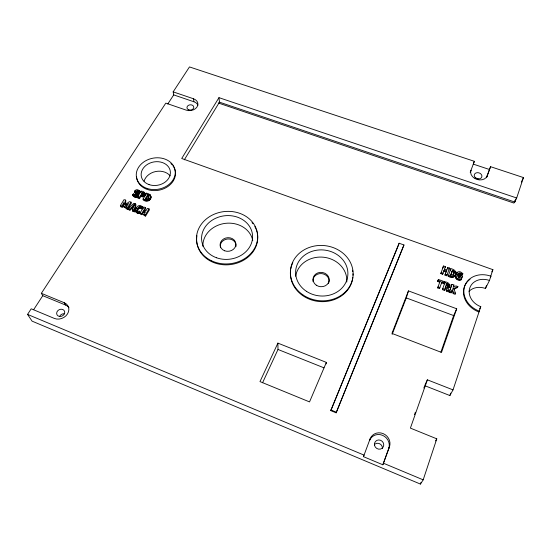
<?xml version="1.0" encoding="UTF-8"?>
<svg xmlns="http://www.w3.org/2000/svg" width="551" height="551" viewBox="0 0 551 551"><rect width="100%" height="100%" fill="white"/><g stroke="black" fill="none" stroke-linecap="round" stroke-linejoin="round"><path stroke-width="0.83" d="M455.154 275.459C457.812 272.015 454.038 269.067 450.794 268.674L448.211 276.271C450.925 278.255 455.973 277.422 455.608 273.344M451.82 271.987L452.474 270.293C454.713 270.748 454.355 273.337 453.356 274.797L453.687 272.566L452.082 271.278L450.684 275.135M136.311 193.676L136.304 194.475L135.58 194.964L133.645 193.883L132.46 194.537L132.791 195.639C133.969 197.492 137.55 197.933 138.397 195.571L137.957 193.566L136.558 191.218L138.06 191.045L139.1 192.891L140.243 192.402C138.308 187.354 131.951 189.992 136.634 194.779L135.215 193.002L134.747 191.335M138.397 195.571L137.957 193.566M126.93 206.191L124.795 207.644L123.961 207.328L123.61 206.246L124.306 201.893L121.826 206.184L122.184 207.266L120.731 206.715L120.366 205.633L124.009 199.655L125.704 200.144L125.793 204.683M125.704 200.144L125.022 204.924L129.354 201.652L131.021 202.127L131.358 203.216L127.536 209.284L126.027 208.712L125.683 207.631L128.555 203.491L124.436 206.556L123.61 206.246M459.169 274.935L458.845 275.844L460.354 276.478L459.94 277.456L458.439 276.816L459.169 274.935L462.441 276.12L461.469 278.861C452.013 281.499 456.318 266.305 462.861 273.771L462.441 274.749L461.401 275.238L459.596 274.088L457.86 274.956C458.081 272.814 460.815 272.587 461.821 274.253L461.401 275.238M461.469 278.861L461.056 279.832C457.254 281.609 453.521 276.774 456.311 273.523M140.904 196.376L139.444 198.704L137.86 198.112L137.536 197.017L141.001 191.169C146.222 190.736 145.505 197.54 140.588 195.281L140.904 196.376C142.681 197.788 146.773 195.722 144.699 193.615M448.108 285.218L447.977 284.213L446.689 283.496L445.966 285.769L447.474 285.921L448.108 285.218L447.722 286.183L448.177 284.653M137.178 210.427L137.846 211.116L139.548 211.226L139.926 213.292C129.747 213.967 139.568 199.331 142.998 208.478L141.896 208.919C140.36 206.343 136.951 209.222 137.509 211.508C135.815 209.118 139.658 204.876 141.579 207.837L142.688 207.396M136.014 211.887L135.512 209.036M326.158 363.915L326.357 362.393L277.897 343.121L259.989 381.595L309.531 401.906L326.357 362.393M134.926 190.749L135.215 193.002M444.492 284.006L445.029 281.988C448.679 281.416 452.488 287.408 446.951 287.071L447.632 287.491L448.982 290.956L448.59 291.913L446.661 291.204C444.574 288.572 445.325 283.4 447.047 290.246L446.661 291.204M445.029 281.988L442.439 289.654L444.285 290.329L444.664 289.371L442.818 288.696L442.439 289.654M330.793 410.626L399.11 243.232L403.959 244.975L336.144 412.816L330.793 410.626L398.545 244.954M450.215 270.734L450.794 268.674M457.895 286.589L454.313 288.325L453.907 289.282L457.482 287.553L457.895 286.589L455.959 285.886L453.156 287.223L453.941 285.025L451.875 284.426L449.251 292.154L451.104 292.829L451.496 291.878L449.65 291.204M336.144 412.816L403.959 244.975M442.873 268.075L443.459 266.023L445.463 266.588L444.354 269.57M443.459 266.023L440.834 273.592L442.632 274.246L443.004 273.262L441.206 272.614L440.834 273.592M131.207 207.603L132.991 208.271L132.454 210.186L132.791 211.26L134.348 211.853L134.017 210.771L135.636 203.863L133.838 203.34L128.128 208.554L128.473 209.635L129.96 210.193L131.544 208.684L131.207 207.603L129.616 209.111L129.96 210.193M134.348 211.853L135.966 204.951L135.636 203.863M446.778 283.524L446.117 285.266L446.861 283.551M150.836 198.195C151.739 195.336 148.963 193.553 146.532 193.146L143.04 199.063L143.35 200.158C145.877 201.756 149.776 201.308 150.836 198.195L150.485 195.316M398.876 244.162L399.11 243.232M132.791 211.26L133.149 209.993M392.154 334.347L406.28 297.912L408.456 290.894L456.703 308.78L441.503 352.413L391.954 333.417L408.456 290.894M516.68 197.988L218.974 97.651L219.456 102.169L514.772 202.045L516.68 197.988L523.45 177.574L490.569 166.684L489.467 169.501L473.316 164.136L474.335 161.305L189.475 66.926L173.166 91.865L193.477 98.76A8.051 6.171 -6.3 0 1 197.065 106.908A8.051 6.171 -6.3 0 1 186.266 110.145L165.803 103.113L41.346 293.325L64.295 302.747A9.815 8.182 -26.3 0 1 67.47 313.953A9.815 8.182 -26.3 0 1 54.363 318.43L31.221 308.794L27.55 314.407L32.089 321.15L420.427 484.074L420.964 482.456M423.857 388.069L424.711 385.652L449.864 395.549L450.677 393.111M469.011 291.286A16.096 13.596 24.5 0 1 485.479 288.469L486.492 285.411M514.772 202.045L515.764 199.056L513.883 203.064L218.251 102.975M420.427 484.074L423.189 479.838L436.785 438.83L410.399 428.113L427.369 379.832L453.025 389.881L480.775 306.666A16.413 13.782 24 0 1 469.776 287.98A16.413 13.782 24 0 1 489.467 280.466L490.879 276.196A21.888 18.376 24 0 0 464.651 286.224A21.888 18.376 24 0 0 479.294 311.136M218.974 97.651L181.72 158.488L492.904 269.673L490.445 277.07L490.879 276.196M363.474 456.662L370.065 438.94A10.538 9.911 41.2 0 1 383.172 433.623A10.538 9.911 41.2 0 1 389.419 446.937L382.862 464.782L363.474 456.662L364.004 455.092L27.55 314.407M370.065 438.94L369.501 440.6A10.476 9.856 41.7 0 1 382.525 435.311A10.476 9.856 41.7 0 1 388.724 448.548L382.862 464.782M440.896 352.123L453.652 315.571L456.703 308.78M461.056 279.832L462.441 276.12M414.497 414.662L415.344 412.244M460.354 276.478C459.734 280.301 456.014 275.734 458.267 273.978M451.104 292.829L452.364 289.447L453.611 292.657L453.204 293.607L455.209 294.337L455.615 293.394L453.962 289.137L452.736 288.249L454.313 288.325M458.439 276.816L458.756 275.913M449.251 292.154L451.875 284.426M489.467 169.501L486.485 177.759L490.569 166.684M444.285 290.329L445.614 286.754M443.982 282.67L441.943 281.926L441.571 282.89L443.603 283.634L444.354 281.651L438.431 279.488L437.694 281.471L439.739 282.222L440.111 281.251L438.052 280.5M446.427 271.085L446.048 272.07L443.741 271.23L444.12 270.245L446.427 271.085L444.946 275.087L446.744 275.741L449.561 268.061L447.722 267.552L447.336 268.544L449.175 269.053L449.561 268.061M440.111 281.251L437.652 287.897L439.491 288.572L441.943 281.926M446.647 270.438L447.722 267.552M442.632 274.246L444.12 270.245M452.474 270.293L450.787 274.942L452.529 275.025L453.934 273.351M437.694 281.471L438.431 279.488M474.335 161.305L470.244 172.332L470.967 170.266A8.623 6.757 15.7 0 0 476.787 179.378A8.623 6.757 15.7 0 0 487.304 175.721M445.084 267.579L445.463 266.588M437.652 287.897L438.017 286.933L439.856 287.608L439.491 288.572M444.946 275.087L445.325 274.109L447.123 274.756L446.744 275.741M443.603 283.634L444.354 281.651M448.211 276.271L448.597 275.293C450.876 276.595 454.892 277.07 455.808 273.888M445.339 287.767L445.725 286.809M445.449 287.891L445.828 286.926M447.784 285.618L446.751 284.619L447.137 283.655M450.036 276.933L450.429 275.955M447.212 284.839L447.598 283.875M452.702 271.547L453.094 270.562M447.591 285.17L447.977 284.213M453.163 271.857L453.563 270.865M451.131 277.236L451.524 276.258M453.487 272.194L453.879 271.209M447.86 287.112L447.474 288.077L449.265 287.174L449.761 284.433M453.687 272.566L454.086 271.581M453.776 272.965L454.176 271.98M452.199 277.318L452.591 276.34M453.08 275.28L453.48 274.295M453.769 273.399L454.169 272.414M448.307 287.925L448.7 286.968M448.672 287.753L449.065 286.795M449.533 285.831L449.926 284.867M448.996 287.505L449.389 286.548M453.197 277.16L453.597 276.182M449.265 287.174L449.96 285.315M453.666 276.974L454.065 275.996M455.429 272.683L455.835 271.698M454.093 276.719L454.492 275.741M454.492 276.382L454.892 275.404M454.844 275.961L455.243 274.983M455.601 274.074L456.008 273.089M455.436 275.844L455.835 274.866M456.689 272.965L455.622 275.135M455.381 276.554L455.78 275.576M457.158 272.504L456.758 273.489L457.716 272.16M455.457 277.249L455.863 276.278M455.67 277.911L456.076 276.933M456.014 278.51L456.421 277.539M458.122 274.625L458.528 273.64M453.542 285.99L453.941 285.025M456.497 279.054L456.903 278.076M458.425 274.364L458.838 273.379M458.776 274.178L459.183 273.2M459.162 274.081L459.575 273.103M457.103 279.509L457.509 278.537M459.596 274.088L460.009 273.103M460.071 274.205L460.478 273.227M457.847 279.853L458.253 278.882M460.429 274.384L460.843 273.399M460.781 274.632L461.194 273.647M458.769 280.094L459.183 279.123M461.104 274.921L461.524 273.943M459.61 280.149L460.03 279.178M132.46 194.537C133.638 196.397 137.233 196.838 138.081 194.469M460.381 280.053L460.794 279.082M388.724 448.548L389.419 446.937M134.43 204.214L133.273 207.3L132.02 206.825L134.43 204.214L134.761 205.303M425.041 384.922L427.369 379.832M262.572 382.752L277.993 349.465L277.897 343.121M521.356 182.078L523.45 177.574M491.816 271.87L492.904 269.673M142.557 193.594L142.213 194.283L142.248 192.485L143.294 193.105L143.597 194.207L142.557 193.594L142.248 192.485M485.479 288.469L489.467 280.466M143.04 199.063C145.574 200.66 149.479 200.22 150.54 197.1M479.611 308.959L480.775 306.666M124.354 203.56L122.184 207.266M449.864 395.549L453.025 389.881M435.524 440.938L436.785 438.83M184.31 159.831L219.456 102.169M145.581 216.088L145.271 215.014L149.039 208.87L147.379 208.402L145.953 210.73L143.907 209.959L145.409 207.52L143.604 206.997L140.037 213.044L140.36 214.119L141.951 214.718L143.653 211.949L143.343 210.875L145.388 211.639L143.68 214.415L143.997 215.489L145.581 216.088L149.342 209.952L149.039 208.87M141.951 214.718L141.635 213.643L143.343 210.875M144.217 211.04L145.719 208.602L145.409 207.52M147.386 195.226L145.195 198.753C147.461 199.999 150.795 195.564 147.785 194.593L147.386 195.226L147.689 196.328L145.939 199.138M139.444 198.704L139.127 197.609L140.588 195.281M141.903 193.181L141.104 194.455L142.833 194.379L143.294 193.105M127.536 209.284L127.185 208.202L131.021 202.127M147.689 196.328L148.081 195.695L147.785 194.593M33.639 309.696L42.771 295.687L41.346 293.325M167.773 104.015L173.717 94.896L173.166 91.865M139.1 192.891L137.798 191.941L136.786 192.636L136.469 191.534M132.77 207.507L133.597 206.687L133.266 205.599M461.821 274.253L462.861 273.771M138.783 191.789L139.926 191.293M135.491 210.262L137.137 212.032L139.603 212.218L139.926 213.292M444.65 282.959L445.201 283.104M446.303 284.468L446.751 284.619M173.717 94.896L193.931 101.777A8.01 6.157 -6.3 0 1 197.933 105.145M444.485 269.246L446.792 270.086M447.047 290.246L448.982 290.956M453.611 292.657L455.615 293.394M137.536 197.017L139.127 197.609M406.28 297.912L453.652 315.571M143.653 211.949L145.016 212.466M131.544 208.684L133.328 209.352M120.366 205.633L121.826 206.184M125.683 207.631L127.185 208.202M128.128 208.554L129.616 209.111M132.454 210.186L134.017 210.771M140.037 213.044L141.635 213.643M143.68 214.415L145.271 215.014M277.993 349.465L323.981 367.834M330.903 409.965L336.268 412.169M42.771 295.687L65.597 305.068A9.76 8.148 -26.4 0 1 68.971 307.761M383.524 463.253L423.189 479.838M148.081 195.695L148.99 196.211L148.694 195.109M139.1 191.314L140.243 192.402M141.917 207.272L142.998 208.478M150.967 196.955L149.672 194.42M137.378 193.539L138.418 195.102M462.062 274.246L462.441 274.749M136.875 192.94L137.096 193.236L136.558 191.218M64.295 302.747L65.597 305.068M451.965 290.398L453.204 293.607M124.436 206.556L124.795 207.644M136.021 211.302L136.352 212.383M135.436 209.669L135.76 210.744M136.063 207.741L136.393 208.822M137.137 212.032L137.468 213.113M136.503 211.715L136.834 212.796M133.17 195.295L133.5 196.397M138.335 212.314L138.659 213.389M137.199 209.394L137.53 210.475M137.116 209.931L137.447 211.012M137.736 212.218L138.06 213.292M133.645 193.883L133.976 194.985M134.134 195.825L134.458 196.927M138.955 212.314L139.279 213.395M137.674 208.326L137.998 209.408M133.604 195.591L133.934 196.686M137.399 208.843L137.722 209.924M138.576 207.279L138.9 208.361M135.167 196.073L135.498 197.168M138.246 207.582L138.57 208.664M134.637 195.984L134.967 197.079M134.093 194.427L134.416 195.529M139.307 206.873L139.623 207.961M135.698 196.094L136.028 197.189M138.928 207.038L139.251 208.126M140.112 206.79L140.429 207.879M136.049 193.298L136.373 194.407M135.718 192.94L136.042 194.042M136.696 195.901L137.02 197.003M139.699 206.783L140.016 207.872M135.25 192.423L135.58 193.532M134.788 191.045L135.112 192.154M136.214 196.039L136.538 197.134M137.543 195.371L137.867 196.473M141.118 207.279L141.435 208.368M140.836 207.059L141.152 208.14M137.151 195.681L137.468 196.783M140.539 206.9L140.856 207.989M137.13 190.839L137.454 191.948M137.716 193.167L138.032 194.269M137.399 192.788L137.716 193.89M136.813 190.956L137.137 192.065M137.867 194.964L138.184 196.066M141.366 207.548L141.896 208.919M138.287 191.225L138.604 192.327M138.06 191.045L138.384 192.147M137.826 190.921L138.143 192.03M142.434 206.935L142.75 208.016M137.474 190.839L137.798 191.941M142.068 206.529L142.378 207.61M138.515 191.466L138.838 192.575M139.589 190.86L139.906 191.968M139.21 190.494L139.527 191.603M141.001 191.169L141.311 192.278M141.882 195.605L142.192 196.707M143.026 195.626L143.336 196.721M142.475 195.66L142.785 196.755M143.997 195.261L144.307 196.363M143.019 192.809L143.329 193.911M143.535 195.495L143.845 196.59M142.647 192.609L142.95 193.718M144.637 199.662L144.941 200.75M142.461 192.547L142.771 193.656M143.976 192.216L144.279 193.325M144.41 194.916L144.713 196.018M145.616 199.93L145.919 201.019M144.927 193.187L145.326 194.682M144.713 192.829L145.278 195.102M146.607 200.006L146.91 201.101M144.768 194.455L145.071 195.55M147.599 199.861L147.895 200.957M148.247 197.747L148.543 198.842M148.543 199.462L148.846 200.557M146.532 193.146L146.835 194.248M148.081 199.696L148.377 200.791M149.417 198.794L149.714 199.889M148.315 194.834L148.612 195.936M148.99 199.166L149.287 200.261M149.817 198.339L150.113 199.434M150.148 194.84L150.444 195.942M150.189 197.809L150.478 198.904M150.698 196.445L150.988 197.547M193.477 98.76L193.931 101.777M139.548 211.226L139.603 212.218M478.874 311.956A21.84 18.348 24.1 0 1 464.087 296.679A21.84 18.348 24.1 0 1 470.031 279.267M144.086 181.169A14.464 11.688 -11 0 1 155.664 171.533A14.464 11.688 -11 0 1 170.176 175.845M295.646 276.258A25.745 22.784 5.7 0 1 323.754 257.248A25.745 22.784 5.7 0 1 346.786 282.016M202.885 246.325A25.153 21.627 -6.8 0 1 225.497 223.334A25.153 21.627 -6.8 0 1 252.751 240.511M59.901 315.916A4.133 3.464 -26.7 0 1 64.439 313.774M352.84 277.401A31.345 27.619 5.6 0 1 317.989 301.39A31.345 27.619 5.6 0 1 290.673 269.522M290.797 268.812A31.345 27.619 5.6 0 1 292.829 262.648M352.578 270.183A31.345 27.619 5.6 0 1 352.798 271.622M352.977 273.785A31.345 27.619 5.6 0 1 352.991 275.238M257.138 232.453A30.615 26.2 -6.7 0 1 227.99 264.804A30.615 26.2 -6.7 0 1 196.955 235.69M252.027 222.535A30.615 26.2 -6.7 0 1 252.916 223.63M254.831 226.551A30.615 26.2 -6.7 0 1 255.76 228.403M256.098 229.188A30.615 26.2 -6.7 0 1 256.924 231.627M173.985 167.442A19.602 15.731 -10.8 0 1 160.086 189.957A19.602 15.731 -10.8 0 1 136.552 176.416M170.92 163.564A19.602 15.731 -10.8 0 1 171.953 164.584M172.862 165.679A19.602 15.731 -10.8 0 1 173.641 166.843M220.517 247.695A7.9 6.798 -6.8 0 1 227.839 238.962A7.9 6.798 -6.8 0 1 235.918 246.696M313.016 281.54A8.086 7.163 5.7 0 1 321.977 273.627A8.086 7.163 5.7 0 1 328.527 283.517M475.086 178.193A3.878 3.058 15.9 0 1 478.75 179.419M374.887 444.12A4.732 4.456 42.6 0 1 382.449 448.424M149.039 184.592A14.732 11.812 -10.8 0 0 170.39 172.077A14.732 11.812 -10.8 0 0 147.882 164.102A14.732 11.812 -10.8 0 0 149.039 184.592M306.459 291.334A26.172 23.046 5.6 0 0 347.771 275.865A26.172 23.046 5.6 0 0 311.053 251.676A26.172 23.046 5.6 0 0 306.459 291.334M216.557 257.772A25.566 21.861 -6.7 0 0 252.475 234.554A25.566 21.861 -6.7 0 0 212.204 220.166A25.566 21.861 -6.7 0 0 216.557 257.772M303.491 295.24A31.407 27.66 5.6 0 0 352.991 276.526A31.407 27.66 5.6 0 0 308.815 247.626A31.407 27.66 5.6 0 0 303.491 295.24M210.999 260.527A30.677 26.234 -6.7 0 0 257.682 237.46A30.677 26.234 -6.7 0 0 212.528 214.98A30.677 26.234 -6.7 0 0 210.999 260.527M146.835 188.366A19.636 15.752 -10.8 0 0 175.252 171.616A19.636 15.752 -10.8 0 0 145.189 161.057A19.636 15.752 -10.8 0 0 146.835 188.366M224.656 250.788A7.921 6.812 -6.8 0 0 235.876 243.659A7.921 6.812 -6.8 0 0 223.458 239.051A7.921 6.812 -6.8 0 0 224.656 250.788M316.308 285.211A8.107 7.177 5.7 0 0 329.174 280.528A8.107 7.177 5.7 0 0 317.893 272.883A8.107 7.177 5.7 0 0 316.308 285.211M188.835 109.869A3.43 2.638 -6.3 0 0 193.78 107.121A3.43 2.638 -6.3 0 0 188.476 105.317A3.43 2.638 -6.3 0 0 188.835 109.869M59.556 316.446A4.181 3.492 -26.4 0 0 64.632 311.48A4.181 3.492 -26.4 0 0 57.889 310.599A4.181 3.492 -26.4 0 0 59.556 316.446M374.501 445.139A4.787 4.504 41.6 0 0 382.118 448.28A4.787 4.504 41.6 0 0 380.651 440.311A4.787 4.504 41.6 0 0 374.501 445.139M475.299 177.684A3.919 3.079 15.7 0 0 481.788 177.029A3.919 3.079 15.7 0 0 477.125 172.67A3.919 3.079 15.7 0 0 475.299 177.684"/></g></svg>
